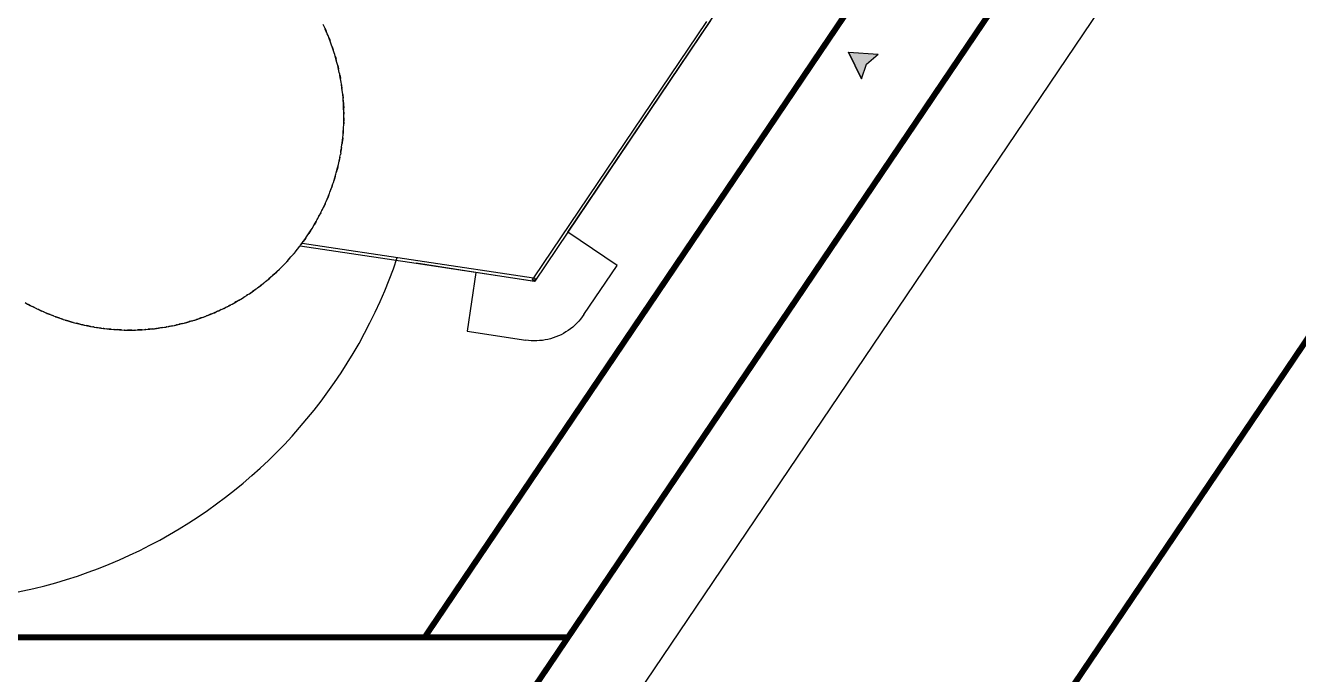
# Model space of a CAD drawing. Header units: millimetres. Extents: x -1966 to 205283, y -140015 to 7000.
# Drawn here: x 23224 to 44648, y -60558 to -49629 of the extents above; entities that cross this region are included whole.
import ezdxf

# ---------------------------------------------------------------- set-up
doc = ezdxf.new("R2010")
doc.units = ezdxf.units.MM
doc.header["$LTSCALE"] = 1000
doc.linetypes.add('DASH', pattern=[0.35, 0.25, -0.1])
doc.linetypes.add('DOTE', pattern=[2.42, 2, -0.2, 0.02, -0.2])
doc.layers.add('总平', color=7, linetype='Continuous')

msp = doc.modelspace()

# ---------------------------------------------------------------- hatches: boundary and pattern name
at = {"layer": '总平'}
h = msp.add_hatch(color=256, dxfattribs=at)
h.dxf.hatch_style = 1
h.paths.add_polyline_path([(37575.1, -50111.2), (37076.3, -50076.3), (37295.5, -50525.7), (37379.7, -50281)])

# ---------------------------------------------------------------- linework, layer by layer
at = {"color": 1, "linetype": 'DOTE', "const_width": 100}
for points in [[(60882.3, -17676.3), (23351.6, -73265)], [(65971.5, -23541.9), (32401, -73265)]]:
    msp.add_lwpolyline(points, dxfattribs=at)
for points in [[(62692.2, -17676.3), (25161.5, -73265)], [(32352.7, -59933), (42385.6, -45072.8)], [(-307.3, -59933), (32352.7, -59933)]]:
    msp.add_lwpolyline(points)
at = {"color": 1, "linetype": 'DASH', "ltscale": 3, "const_width": 100}
msp.add_lwpolyline([(32352.7, -59933), (1637, -59933), (22928.3, -26797.1), (42385.6, -45072.8)], close=True, dxfattribs=at)
msp.add_lwpolyline([(29939.5, -59933), (40908.9, -43685.8)], dxfattribs=at)
msp.add_arc((21379.8, -50785.6), 8555.4, 175.95447, 341.25837)
at = {"layer": '总平'}
for p, q in [((32350.6, -53109.8), (35089.4, -49049.3)), ((28248.4, -49643.9), (28233.7, -49614)), ((28264.7, -49681.4), (28248.4, -49643.9)), ((28264.7, -49681.4), (28284.5, -49724.3)), ((28268.6, -49690.4), (28264.7, -49681.4)), ((28286.9, -49730.3), (28268.6, -49690.4)), ((28302.3, -49767.7), (28268.6, -49690.4)), ((34684.5, -49560.2), (31770.7, -53880)), ((34753.9, -49546.8), (32350.6, -53109.8)), ((28284.5, -49724.3), (28286.9, -49730.3)), ((28289.4, -49735.6), (28286.9, -49730.3)), ((28302.3, -49767.7), (28289.4, -49735.6)), ((28316.3, -49799.8), (28302.3, -49767.7)), ((28329.1, -49833.6), (28316.3, -49799.8)), ((28329.1, -49833.6), (28344.6, -49871.5)), ((28334.5, -49847.8), (28329.1, -49833.6)), ((28348.9, -49883.7), (28334.5, -49847.8)), ((28364.5, -49926.7), (28334.5, -49847.8)), ((28344.6, -49871.5), (28348.9, -49883.7)), ((28353.3, -49894.6), (28348.9, -49883.7)), ((28364.5, -49926.7), (28353.3, -49894.6)), ((28376.7, -49958.8), (28364.5, -49926.7)), ((28386.4, -49988.4), (28376.7, -49958.8)), ((28386.4, -49988.4), (28398.1, -50021.3)), ((28392.8, -50008.2), (28386.4, -49988.4)), ((28403.8, -50039.8), (28392.8, -50008.2)), ((28419, -50088.4), (28392.8, -50008.2)), ((28398.1, -50021.3), (28403.8, -50039.8)), ((28409.6, -50056.4), (28403.8, -50039.8)), ((28419, -50088.4), (28409.6, -50056.4)), ((28429.5, -50120.4), (28419, -50088.4)), ((28436.5, -50145.6), (28429.5, -50120.4)), ((37076.3, -50076.3), (37295.5, -50525.7)), ((37295.5, -50525.7), (37076.3, -50076.3)), ((37076.3, -50076.3), (37575.1, -50111.2)), ((37379.7, -50281), (37575.1, -50111.2)), ((28436.5, -50145.6), (28445, -50173.2)), ((28443.5, -50171.2), (28436.5, -50145.6)), ((28451.5, -50198.4), (28443.5, -50171.2)), ((28465.9, -50252.5), (28443.5, -50171.2)), ((28445, -50173.2), (28451.5, -50198.4)), ((28458.2, -50220.8), (28451.5, -50198.4)), ((28465.9, -50252.5), (28458.2, -50220.8)), ((28474.7, -50284.4), (28465.9, -50252.5)), ((28479.3, -50304.8), (28474.7, -50284.4)), ((28479.3, -50304.8), (28485.1, -50327.1)), ((28486.4, -50336.4), (28479.3, -50304.8)), ((28485.1, -50327.1), (28491.9, -50359)), ((28491.9, -50359), (28486.4, -50336.4)), ((28504.9, -50418.6), (28486.4, -50336.4)), ((37295.5, -50525.7), (37379.7, -50281)), ((28498.8, -50387.2), (28491.9, -50359)), ((28504.9, -50418.6), (28498.8, -50387.2)), ((28512, -50450.3), (28504.9, -50418.6)), ((28514.8, -50465.8), (28512, -50450.3)), ((28514.8, -50465.8), (28518.4, -50482.6)), ((28521.4, -50503.5), (28514.8, -50465.8)), ((28518.4, -50482.6), (28524.9, -50521.5)), ((28524.9, -50521.5), (28521.4, -50503.5)), ((28536, -50586.4), (28521.4, -50503.5)), ((28531.5, -50555.4), (28524.9, -50521.5)), ((28536, -50586.4), (28531.5, -50555.4)), ((28541.5, -50617.7), (28536, -50586.4)), ((28542.9, -50628.2), (28541.5, -50617.7)), ((28542.9, -50628.2), (28544.7, -50639.4)), ((28548.5, -50672), (28542.9, -50628.2)), ((28544.7, -50639.4), (28550.4, -50685.6)), ((28550.4, -50685.6), (28548.5, -50672)), ((28559.1, -50755.6), (28548.5, -50672)), ((28556.2, -50725), (28550.4, -50685.6)), ((28559.1, -50755.6), (28556.2, -50725)), ((28563.1, -50786.4), (28559.1, -50755.6)), ((28563.5, -50791.6), (28563.1, -50786.4)), ((28563.5, -50791.6), (28564.2, -50797.2)), ((28567.5, -50841.6), (28563.5, -50791.6)), ((28564.2, -50797.2), (28568.4, -50851)), ((28568.4, -50851), (28567.5, -50841.6)), ((28574.2, -50925.6), (28567.5, -50841.6)), ((28572.7, -50895.5), (28568.4, -50851)), ((28574.1, -50923.9), (28572.7, -50895.5)), ((28574.1, -50923.9), (28576.6, -50955.7)), ((28574.2, -50925.6), (28574.1, -50923.9)), ((28576.6, -50955.7), (28574.2, -50925.6)), ((28576.6, -50955.7), (28576.6, -50955.8)), ((28576.6, -50955.9), (28576.6, -50955.8)), ((28576.7, -50958.8), (28576.6, -50955.9)), ((28576.7, -50958.8), (28578.7, -51017.5)), ((28578.4, -51011.9), (28576.7, -50958.8)), ((28578.7, -51017.5), (28578.4, -51011.9)), ((28581.2, -51096.1), (28578.4, -51011.9)), ((28581.1, -51066.6), (28578.7, -51017.5)), ((28580.1, -51266.8), (28581.3, -51182.5)), ((28581.2, -51089.4), (28581.1, -51066.6)), ((28581.2, -51089.4), (28582, -51114.7)), ((28581.2, -51096.1), (28581.2, -51089.4)), ((28582, -51120.5), (28581.2, -51096.1)), ((28581.3, -51182.5), (28582.2, -51125.9)), ((28581.3, -51182.5), (28581.4, -51238)), ((28582, -51114.7), (28582, -51120.5)), ((28582.2, -51125.9), (28582, -51120.5)), ((28570.9, -51437.2), (28576, -51355.5)), ((28572.5, -51420.3), (28573.5, -51409.1)), ((28573.5, -51409.1), (28576, -51355.5)), ((28576, -51355.5), (28576.1, -51353.1)), ((28576.1, -51353.1), (28579.7, -51295.9)), ((28579.7, -51295.9), (28579.8, -51285.2)), ((28579.8, -51285.2), (28580.1, -51266.8)), ((28580.4, -51273.7), (28579.8, -51285.2)), ((28580.1, -51266.8), (28580.6, -51255)), ((28580.6, -51255), (28580.4, -51273.7)), ((28580.6, -51255), (28581.4, -51238)), ((28550.6, -51634.7), (28552.9, -51613.7)), ((28556.2, -51590.7), (28552.9, -51613.7)), ((28552.9, -51613.7), (28553.6, -51607)), ((28553.6, -51607), (28562.8, -51523.3)), ((28553.6, -51607), (28556.8, -51585)), ((28556.8, -51585), (28556.2, -51590.7)), ((28556.8, -51585), (28557.5, -51579.7)), ((28562.8, -51523.3), (28557.5, -51579.7)), ((28562.8, -51523.3), (28569.1, -51465.7)), ((28569.1, -51465.7), (28570.1, -51449.7)), ((28571.8, -51432.4), (28570.1, -51449.7)), ((28570.1, -51449.7), (28570.9, -51437.2)), ((28570.9, -51437.2), (28572.5, -51420.3)), ((28572.5, -51420.3), (28571.8, -51432.4)), ((28514.6, -51848.8), (28524.1, -51802.7)), ((28528.4, -51775.8), (28524.1, -51802.7)), ((28528.4, -51775.8), (28541.5, -51692.7)), ((28528.4, -51775.8), (28533.4, -51749.4)), ((28533.4, -51749.4), (28533.5, -51748.8)), ((28533.6, -51748.1), (28533.5, -51748.8)), ((28542.7, -51685.1), (28533.6, -51748.1)), ((28533.6, -51748.1), (28541.5, -51692.7)), ((28541.5, -51692.7), (28542.7, -51685.1)), ((28542.7, -51685.1), (28550.6, -51634.7)), ((28453.9, -52108.9), (28474.8, -52027.3)), ((28464, -52072.2), (28474.8, -52027.3)), ((28467.7, -52059.1), (28464, -52072.2)), ((28479.1, -52010.6), (28467.7, -52059.1)), ((28474.8, -52027.3), (28479.1, -52010.6)), ((28479.1, -52010.6), (28489.7, -51969.2)), ((28489.7, -51969.2), (28495.1, -51943.2)), ((28495.1, -51943.2), (28512.1, -51860.8)), ((28495.1, -51943.2), (28501.2, -51917.7)), ((28501.2, -51917.7), (28502.5, -51911.2)), ((28502.5, -51911.2), (28512.1, -51860.8)), ((28504.1, -51904.3), (28502.5, -51911.2)), ((28514.6, -51848.8), (28504.1, -51904.3)), ((28512.1, -51860.8), (28514.6, -51848.8)), ((28397.5, -52296.5), (28405, -52272.4)), ((28405, -52272.4), (28429.7, -52191.9)), ((28405, -52272.4), (28413.1, -52248.7)), ((28413.1, -52248.7), (28418.2, -52231.2)), ((28418.2, -52231.2), (28429.7, -52191.9)), ((28424.5, -52212.2), (28418.2, -52231.2)), ((28436.3, -52170.3), (28424.5, -52212.2)), ((28429.7, -52191.9), (28436.3, -52170.3)), ((28436.3, -52170.3), (28447.5, -52134)), ((28447.5, -52134), (28453.9, -52108.9)), ((28453.9, -52108.9), (28461.1, -52084.3)), ((28461.1, -52084.3), (28464, -52072.2)), ((28316.2, -52513.8), (28329.2, -52482.5)), ((28329.2, -52482.5), (28318.1, -52511.8)), ((28329.2, -52482.5), (28340, -52456.5)), ((28340, -52456.5), (28348.3, -52433.4)), ((28348.3, -52433.4), (28376.8, -52354.2)), ((28348.3, -52433.4), (28357.3, -52410.7)), ((28357.3, -52410.7), (28365.1, -52388.1)), ((28365.1, -52388.1), (28376.8, -52354.2)), ((28374.6, -52363.1), (28365.1, -52388.1)), ((28386.3, -52327.7), (28374.6, -52363.1)), ((28376.8, -52354.2), (28386.3, -52327.7)), ((28386.3, -52327.7), (28397.5, -52296.5)), ((28212.4, -52746.4), (28248.2, -52670.3)), ((28223, -52725.9), (28237.5, -52694)), ((28255, -52657.8), (28237.5, -52694)), ((28237.5, -52694), (28248.2, -52670.3)), ((28248.2, -52670.3), (28265.1, -52634.5)), ((28265.1, -52634.5), (28255, -52657.8)), ((28265.1, -52634.5), (28274.9, -52613.6)), ((28274.9, -52613.6), (28284.1, -52591.5)), ((28284.1, -52591.5), (28316.2, -52513.8)), ((28284.1, -52591.5), (28293.9, -52569.9)), ((28293.9, -52569.9), (28304.8, -52542.4)), ((28318.1, -52511.8), (28304.8, -52542.4)), ((28304.8, -52542.4), (28316.2, -52513.8)), ((28122.9, -52917.8), (28133.5, -52897.7)), ((28133.5, -52897.7), (28172.8, -52823.5)), ((28133.5, -52897.7), (28144.7, -52878.3)), ((28144.7, -52878.3), (28163.1, -52842.4)), ((28185.6, -52800.8), (28163.1, -52842.4)), ((28163.1, -52842.4), (28172.8, -52823.5)), ((28172.8, -52823.5), (28194.1, -52783.3)), ((28194.1, -52783.3), (28185.6, -52800.8)), ((28194.1, -52783.3), (28202.5, -52767.5)), ((28202.5, -52767.5), (28212.4, -52746.4)), ((28212.4, -52746.4), (28223, -52725.9)), ((27954.6, -53188.4), (28000.7, -53118.2)), ((27966.8, -53171.1), (27993.6, -53129.3)), ((28028.2, -53077), (27993.6, -53129.3)), ((27993.6, -53129.3), (28000.7, -53118.2)), ((28000.7, -53118.2), (28032.2, -53070.3)), ((28032.2, -53070.3), (28028.2, -53077)), ((28032.2, -53070.3), (28036.3, -53064.1)), ((28036.3, -53064.1), (28047.5, -53045.2)), ((28047.5, -53045.2), (28090.3, -52972.9)), ((28047.5, -53045.2), (28059.2, -53026.8)), ((28059.2, -53026.8), (28081.8, -52987.6)), ((28110, -52940.7), (28081.8, -52987.6)), ((28081.8, -52987.6), (28090.3, -52972.9)), ((28090.3, -52972.9), (28116.5, -52928.6)), ((28116.5, -52928.6), (28110, -52940.7)), ((28116.5, -52928.6), (28122.9, -52917.8)), ((32350.6, -53109.8), (31794.5, -53934.2)), ((33179.6, -53669), (32350.6, -53109.8)), ((27801.5, -53395.3), (27842.8, -53343.8)), ((27842.8, -53343.8), (27844.9, -53340.9)), ((27844.9, -53340.9), (27847, -53338)), ((27847, -53338.3), (27844.9, -53340.9)), ((27847, -53338), (27855, -53327)), ((27847, -53338.3), (27847, -53338)), ((27847, -53338.3), (29801.3, -53633.3)), ((27855, -53327), (27904.4, -53259.1)), ((27855, -53327), (27867.7, -53310.8)), ((27867.7, -53310.8), (27880.5, -53292.8)), ((27880.5, -53292.8), (27898.3, -53267.7)), ((27880.5, -53292.8), (31770.7, -53880)), ((27940.5, -53209.7), (27898.3, -53267.7)), ((27898.3, -53267.7), (27904.4, -53259.1)), ((27904.4, -53259.1), (27941.7, -53207.9)), ((27941.7, -53207.9), (27940.5, -53209.7)), ((27941.7, -53207.9), (27942.9, -53206.2)), ((27942.9, -53206.2), (27954.6, -53188.4)), ((27954.6, -53188.4), (27966.8, -53171.1)), ((27637.3, -53588.7), (27692.2, -53526.4)), ((27650, -53575.4), (27692.2, -53526.4)), ((27692.2, -53526.4), (27716.3, -53499.2)), ((27716.3, -53499.2), (27735.6, -53477.3)), ((27734.9, -53478.2), (27716.3, -53499.2)), ((27735.6, -53477.3), (27734.9, -53478.2)), ((27735.6, -53477.3), (27736.4, -53476.4)), ((27736.4, -53476.4), (27738.8, -53473.5)), ((27738.8, -53473.5), (27749, -53460.7)), ((27741.2, -53470.7), (27738.8, -53473.5)), ((27751.2, -53458.2), (27741.2, -53470.7)), ((27749, -53460.7), (27801.5, -53395.3)), ((27749, -53460.7), (27751.2, -53458.2)), ((27751.2, -53458.2), (27762, -53445.7)), ((27762, -53445.7), (27801.5, -53395.3)), ((27394.6, -53829.8), (27455.7, -53772.5)), ((27490.7, -53740.3), (27451.7, -53776.3)), ((27451.7, -53776.3), (27455.7, -53772.5)), ((27455.7, -53772.5), (27497.7, -53733.1)), ((27490.7, -53740.3), (27496.8, -53734)), ((27503.5, -53727.8), (27496.8, -53734)), ((27496.8, -53734), (27497.7, -53733.1)), ((27497.7, -53733.1), (27504.4, -53726.8)), ((27504.4, -53726.8), (27503.5, -53727.8)), ((27504.4, -53726.8), (27505.4, -53725.9)), ((27505.4, -53725.9), (27518.5, -53712.4)), ((27518.5, -53712.4), (27576.7, -53652.4)), ((27518.5, -53712.4), (27531.9, -53699.6)), ((27531.9, -53699.6), (27576.7, -53652.4)), ((27576.9, -53652.3), (27576.7, -53652.4)), ((27576.9, -53652.3), (27619.8, -53608.1)), ((27616.1, -53612.3), (27576.9, -53652.3)), ((27619.8, -53608.1), (27616.1, -53612.3)), ((27619.8, -53608.1), (27623.9, -53603.9)), ((27623.9, -53603.9), (27624.6, -53603)), ((27624.6, -53603), (27636.7, -53589.3)), ((27625.4, -53602.2), (27624.6, -53603)), ((27636.7, -53589.3), (27625.4, -53602.2)), ((27636.7, -53589.3), (27637.3, -53588.7)), ((27637.3, -53588.7), (27650, -53575.4)), ((29801.3, -53633.3), (31794.5, -53934.2)), ((30803, -53787.1), (29801.3, -53633.3)), ((32620.4, -54498), (33179.6, -53669)), ((27221.5, -53976.8), (27184.6, -54004.8)), ((27196.9, -53995), (27236, -53964.8)), ((27221.5, -53976.8), (27231.4, -53968.6)), ((27241.9, -53960.6), (27231.4, -53968.6)), ((27231.4, -53968.6), (27236, -53964.8)), ((27236, -53964.8), (27246.7, -53956.5)), ((27246.7, -53956.5), (27241.9, -53960.6)), ((27246.7, -53956.5), (27251.9, -53952.5)), ((27251.9, -53952.5), (27265.2, -53941.1)), ((27265.2, -53941.1), (27328.9, -53886.8)), ((27265.2, -53941.1), (27278.8, -53930.4)), ((27278.8, -53930.4), (27320.8, -53893.9)), ((27359.1, -53861.9), (27320.8, -53893.9)), ((27320.8, -53893.9), (27328.9, -53886.8)), ((27328.9, -53886.8), (27369.6, -53852.1)), ((27359.1, -53861.9), (27367, -53854.6)), ((27375.5, -53847.4), (27367, -53854.6)), ((27367, -53854.6), (27369.6, -53852.1)), ((27369.6, -53852.1), (27378.3, -53844.7)), ((27378.3, -53844.7), (27375.5, -53847.4)), ((27378.3, -53844.7), (27381.3, -53842.2)), ((27381.3, -53842.2), (27394.6, -53829.8)), ((27394.6, -53829.8), (27408.1, -53818)), ((27408.1, -53818), (27451.7, -53776.3)), ((30803, -53787.1), (30654.2, -54776)), ((31791.4, -53938.8), (30803, -53787.1)), ((31770.7, -53880), (31753.1, -53906.2)), ((31794.5, -53934.2), (31753.1, -53906.2)), ((31770.7, -53880), (31802, -53884.7)), ((31791.4, -53938.8), (31790.1, -53938.6)), ((31794.5, -53934.2), (31791.4, -53938.8)), ((31794.5, -53934.2), (31802, -53884.7)), ((26847.5, -54236.7), (26918.1, -54192.1)), ((26930.3, -54185.5), (26896.7, -54205.9)), ((26896.7, -54205.9), (26918.1, -54192.1)), ((26918.1, -54192.1), (26953, -54170)), ((26930.3, -54185.5), (26944.2, -54176)), ((26958.9, -54166.8), (26944.2, -54176)), ((26944.2, -54176), (26953, -54170)), ((26953, -54170), (26968.2, -54160.4)), ((26968.2, -54160.4), (26958.9, -54166.8)), ((26968.2, -54160.4), (26978.1, -54154.1)), ((26978.1, -54154.1), (26991.4, -54144.8)), ((26991.4, -54144.8), (27059.9, -54096.9)), ((26991.4, -54144.8), (27004.9, -54136.2)), ((27004.9, -54136.2), (27043.1, -54108.8)), ((27078.5, -54084.8), (27043.1, -54108.8)), ((27043.1, -54108.8), (27059.9, -54096.9)), ((27059.9, -54096.9), (27097, -54070.8)), ((27078.5, -54084.8), (27090.4, -54075.8)), ((27102.9, -54067.2), (27090.4, -54075.8)), ((27090.4, -54075.8), (27097, -54070.8)), ((27097, -54070.8), (27109.9, -54061.8)), ((27109.9, -54061.8), (27102.9, -54067.2)), ((27109.9, -54061.8), (27117.4, -54056.5)), ((27117.4, -54056.5), (27130.7, -54046.2)), ((27130.7, -54046.2), (27196.9, -53995)), ((27130.7, -54046.2), (27144.3, -54036.5)), ((27144.3, -54036.5), (27184.6, -54004.8)), ((27184.6, -54004.8), (27196.9, -53995)), ((23219.4, -54295.9), (23259.8, -54319.2)), ((23259.8, -54319.2), (23260.9, -54319.8)), ((23260.9, -54319.8), (23262, -54320.4)), ((23260.9, -54319.8), (23276.8, -54328)), ((23262, -54320.4), (23276.8, -54328)), ((23290.9, -54335.9), (23276.8, -54328)), ((23276.8, -54328), (23303, -54341.4)), ((23316, -54348.5), (23290.9, -54335.9)), ((23303, -54341.4), (23316, -54348.5)), ((23303, -54341.4), (23374, -54377.9)), ((23316, -54348.5), (23339.9, -54361.5)), ((23374, -54377.9), (23339.9, -54361.5)), ((23374, -54377.9), (23411, -54397)), ((23411, -54397), (23412.7, -54397.8)), ((23412.7, -54397.8), (23414.4, -54398.7)), ((23412.7, -54397.8), (23460.3, -54419.5)), ((23414.4, -54398.7), (23431.3, -54406.4)), ((23447.5, -54414.4), (23431.3, -54406.4)), ((23431.3, -54406.4), (23460.3, -54419.5)), ((23475.1, -54426.7), (23447.5, -54414.4)), ((26494.3, -54424.2), (26517.1, -54414)), ((26517.1, -54414), (26500.3, -54422.3)), ((26517.1, -54414), (26534.9, -54406)), ((26534.9, -54406), (26547.6, -54399.6)), ((26547.6, -54399.6), (26622, -54361.8)), ((26547.6, -54399.6), (26560.4, -54393.7)), ((26560.4, -54393.7), (26590.9, -54377.9)), ((26590.9, -54377.9), (26622, -54361.8)), ((26619.7, -54364.1), (26590.9, -54377.9)), ((26619.7, -54364.1), (26638, -54354.2)), ((26622, -54361.8), (26651.3, -54346.9)), ((26657.3, -54344.6), (26638, -54354.2)), ((26638, -54354.2), (26651.3, -54346.9)), ((26651.3, -54346.9), (26671.5, -54336.7)), ((26671.5, -54336.7), (26657.3, -54344.6)), ((26671.5, -54336.7), (26686.6, -54329.1)), ((26686.6, -54329.1), (26699.5, -54321.7)), ((26699.5, -54321.7), (26772.1, -54280.5)), ((26699.5, -54321.7), (26712.6, -54314.9)), ((26712.6, -54314.9), (26745.9, -54295.6)), ((26777.2, -54278.7), (26745.9, -54295.6)), ((26745.9, -54295.6), (26772.1, -54280.5)), ((26772.1, -54280.5), (26804.3, -54262.1)), ((26777.2, -54278.7), (26793.3, -54268.9)), ((26810.2, -54259.4), (26793.3, -54268.9)), ((26793.3, -54268.9), (26804.3, -54262.1)), ((26804.3, -54262.1), (26822, -54252.1)), ((26822, -54252.1), (26810.2, -54259.4)), ((26822, -54252.1), (26834.4, -54245)), ((26834.4, -54245), (26847.5, -54236.7)), ((26847.5, -54236.7), (26860.9, -54229)), ((26860.9, -54229), (26896.7, -54205.9)), ((23460.3, -54419.5), (23475.1, -54426.7)), ((23460.3, -54419.5), (23532.3, -54452.4)), ((23475.1, -54426.7), (23501.4, -54439.3)), ((23532.3, -54452.4), (23501.4, -54439.3)), ((23532.3, -54452.4), (23565.7, -54467.6)), ((23565.7, -54467.6), (23568.1, -54468.5)), ((23568.1, -54468.5), (23570.4, -54469.6)), ((23568.1, -54468.5), (23621.3, -54489.9)), ((23570.4, -54469.6), (23589.4, -54477.2)), ((23607.6, -54485.2), (23589.4, -54477.2)), ((23589.4, -54477.2), (23621.3, -54489.9)), ((23637.8, -54496.8), (23607.6, -54485.2)), ((23621.3, -54489.9), (23637.8, -54496.8)), ((23621.3, -54489.9), (23638.5, -54496.7)), ((23637.8, -54496.8), (23666.5, -54508.9)), ((23638.5, -54496.7), (23694, -54519)), ((23694, -54519), (23666.5, -54508.9)), ((23694, -54519), (23723.5, -54530.8)), ((23723.5, -54530.8), (23726.6, -54531.8)), ((23726.6, -54531.8), (23729.6, -54533)), ((23726.6, -54531.8), (23785.7, -54552.3)), ((23729.6, -54533), (23750.8, -54540.3)), ((23771.1, -54548.1), (23750.8, -54540.3)), ((23750.8, -54540.3), (23785.7, -54552.3)), ((23803.7, -54558.9), (23771.1, -54548.1)), ((23785.7, -54552.3), (23803.7, -54558.9)), ((23785.7, -54552.3), (23799.9, -54557.2)), ((23799.9, -54557.2), (23858.8, -54577.6)), ((23803.7, -54558.9), (23834.9, -54570.3)), ((23858.8, -54577.6), (23834.9, -54570.3)), ((23858.8, -54577.6), (23884.2, -54586.5)), ((23884.2, -54586.5), (23888, -54587.6)), ((23888, -54587.6), (23891.6, -54588.8)), ((23888, -54587.6), (23953, -54606.7)), ((23891.6, -54588.8), (23915, -54595.6)), ((23937.4, -54603), (23915, -54595.6)), ((23915, -54595.6), (23953, -54606.7)), ((23972.6, -54612.8), (23937.4, -54603)), ((23953, -54606.7), (23972.6, -54612.8)), ((23953, -54606.7), (23963.5, -54609.8)), ((23963.5, -54609.8), (24026.1, -54628.2)), ((23972.6, -54612.8), (24006.1, -54623.1)), ((24026.1, -54628.2), (24006.1, -54623.1)), ((24026.1, -54628.2), (24047.4, -54634.5)), ((25908.4, -54636.6), (25988, -54613.7)), ((25919.6, -54633.9), (25936.7, -54628.8)), ((25936.7, -54628.8), (25988, -54613.7)), ((25953.1, -54624.7), (25936.7, -54628.8)), ((25953.1, -54624.7), (25980.6, -54616.2)), ((26009.4, -54608.4), (25980.6, -54616.2)), ((25980.6, -54616.2), (26002.7, -54609.4)), ((25988, -54613.7), (26002.7, -54609.4)), ((26002.7, -54609.4), (26034.3, -54600.3)), ((26034.3, -54600.3), (26009.4, -54608.4)), ((26034.3, -54600.3), (26060.6, -54592.8)), ((26060.6, -54592.8), (26072.2, -54588.8)), ((26072.2, -54588.8), (26150.9, -54562)), ((26072.2, -54588.8), (26083.9, -54585.3)), ((26083.9, -54585.3), (26104.6, -54578.1)), ((26104.6, -54578.1), (26150.9, -54562)), ((26124.4, -54572.1), (26104.6, -54578.1)), ((26124.4, -54572.1), (26149.6, -54562.9)), ((26176, -54554.4), (26149.6, -54562.9)), ((26149.6, -54562.9), (26169.7, -54555.6)), ((26150.9, -54562), (26169.7, -54555.6)), ((26169.7, -54555.6), (26198.2, -54546)), ((26198.2, -54546), (26176, -54554.4)), ((26198.2, -54546), (26221.6, -54538)), ((26221.6, -54538), (26233.6, -54533.3)), ((26233.6, -54533.3), (26311, -54502.8)), ((26233.6, -54533.3), (26245.7, -54529)), ((26245.7, -54529), (26269.9, -54519.3)), ((26269.9, -54519.3), (26311, -54502.8)), ((26292.8, -54511), (26269.9, -54519.3)), ((26292.8, -54511), (26315.8, -54501.4)), ((26311, -54502.8), (26333.6, -54493.9)), ((26339.8, -54492.3), (26315.8, -54501.4)), ((26315.8, -54501.4), (26333.6, -54493.9)), ((26333.6, -54493.9), (26359.2, -54483.8)), ((26359.2, -54483.8), (26339.8, -54492.3)), ((26359.2, -54483.8), (26379.8, -54475.7)), ((26379.8, -54475.7), (26392.2, -54470.1)), ((26392.2, -54470.1), (26468.2, -54436)), ((26392.2, -54470.1), (26404.7, -54465.1)), ((26404.7, -54465.1), (26432.1, -54452.5)), ((26432.1, -54452.5), (26468.2, -54436)), ((26458.1, -54441.6), (26432.1, -54452.5)), ((26458.1, -54441.6), (26478.7, -54431.7)), ((26468.2, -54436), (26494.3, -54424.2)), ((26500.3, -54422.3), (26478.7, -54431.7)), ((26478.7, -54431.7), (26494.3, -54424.2)), ((32534, -54609.1), (32501.8, -54643.3)), ((32564.5, -54573.5), (32534, -54609.1)), ((32593.4, -54536.4), (32564.5, -54573.5)), ((32620.4, -54498), (32593.4, -54536.4)), ((24047.4, -54634.5), (24051.8, -54635.6)), ((24051.8, -54635.6), (24056.1, -54636.8)), ((24051.8, -54635.6), (24123.1, -54653)), ((24056.1, -54636.8), (24081.6, -54643)), ((24106.2, -54649.8), (24081.6, -54643)), ((24081.6, -54643), (24123.1, -54653)), ((24143.8, -54658.3), (24106.2, -54649.8)), ((24123.1, -54653), (24143.8, -54658.3)), ((24123.1, -54653), (24129.1, -54654.4)), ((24129.1, -54654.4), (24195.7, -54670.7)), ((24143.8, -54658.3), (24179.8, -54667.4)), ((24195.7, -54670.7), (24179.8, -54667.4)), ((24195.7, -54670.7), (24212.6, -54674.8)), ((24212.6, -54674.8), (24217.7, -54675.8)), ((24217.7, -54675.8), (24222.6, -54677)), ((24217.7, -54675.8), (24295.6, -54690.9)), ((24222.6, -54677), (24250.4, -54682.3)), ((24277, -54688.3), (24250.4, -54682.3)), ((24250.4, -54682.3), (24295.6, -54690.9)), ((24317.1, -54695.3), (24277, -54688.3)), ((24296.5, -54691.1), (24295.6, -54690.9)), ((24296.5, -54691.1), (24317.1, -54695.3)), ((24296.5, -54691.1), (24367.1, -54704.8)), ((24317.1, -54695.3), (24355.4, -54703)), ((24367.1, -54704.8), (24355.4, -54703)), ((24367.1, -54704.8), (24379.5, -54707.2)), ((24379.5, -54707.2), (24385.3, -54708)), ((24385.3, -54708), (24390.9, -54709.1)), ((24385.3, -54708), (24465.2, -54719.7)), ((24390.9, -54709.1), (24420.8, -54713.4)), ((24449.5, -54718.4), (24420.8, -54713.4)), ((24420.8, -54713.4), (24465.2, -54719.7)), ((24492, -54723.7), (24449.5, -54718.4)), ((24465.2, -54719.7), (24473.7, -54720.9)), ((24473.7, -54720.9), (24492, -54723.7)), ((24473.7, -54720.9), (24540, -54730.6)), ((24492, -54723.7), (24532.6, -54729.8)), ((24540, -54730.6), (24532.6, -54729.8)), ((24540, -54730.6), (24547.8, -54731.7)), ((24547.8, -54731.7), (24554.2, -54732.3)), ((24554.2, -54732.3), (24560.6, -54733.2)), ((24554.2, -54732.3), (24635.1, -54740.2)), ((24560.6, -54733.2), (24592.5, -54736.2)), ((24623.3, -54740.1), (24592.5, -54736.2)), ((24592.5, -54736.2), (24635.1, -54740.2)), ((24668.1, -54743.5), (24623.3, -54740.1)), ((24635.1, -54740.2), (24664.1, -54743.1)), ((24664.1, -54743.1), (24668.1, -54743.5)), ((24668.1, -54743.5), (24710.9, -54747.8)), ((24668.1, -54743.5), (24713.9, -54747.9)), ((24713.9, -54747.9), (24710.9, -54747.8)), ((24713.9, -54747.9), (24717, -54748.2)), ((24717, -54748.2), (24724.1, -54748.6)), ((24724.1, -54748.6), (24731.2, -54749.3)), ((24724.1, -54748.6), (24805.7, -54752.7)), ((24731.2, -54749.3), (24765.2, -54750.8)), ((24797.9, -54753.3), (24765.2, -54750.8)), ((24765.2, -54750.8), (24805.7, -54752.7)), ((24841.1, -54754.5), (24797.9, -54753.3)), ((24805.7, -54752.7), (24841.1, -54754.5)), ((24841.1, -54754.5), (24886.9, -54756.8)), ((24886.9, -54756.8), (24888.4, -54756.8)), ((24889.9, -54756.8), (24888.4, -54756.8)), ((24888.4, -54756.8), (24894.6, -54756.8)), ((24896, -54756.8), (24889.9, -54756.8)), ((24894.6, -54756.8), (24896, -54756.8)), ((24894.6, -54756.8), (24976.5, -54757)), ((24896, -54756.8), (24902.3, -54757.1)), ((24902.3, -54757.1), (24938.3, -54757.1)), ((24938.3, -54757.1), (24976.5, -54757)), ((24973, -54758), (24938.3, -54757.1)), ((25013.8, -54757.1), (24973, -54758)), ((24976.5, -54757), (25013.8, -54757.1)), ((25013.8, -54757.1), (25056.9, -54757.2)), ((25056.9, -54757.2), (25063.2, -54757)), ((25063.2, -54757), (25065.3, -54756.9)), ((25069.1, -54757), (25063.2, -54757)), ((25065.3, -54756.9), (25147.4, -54753.2)), ((25065.3, -54756.9), (25071.3, -54756.9)), ((25071.3, -54756.9), (25069.1, -54757)), ((25071.3, -54756.9), (25073.7, -54756.9)), ((25073.7, -54756.9), (25111.6, -54755)), ((25111.6, -54755), (25147.4, -54753.2)), ((25148.1, -54754.2), (25111.6, -54755)), ((25147.4, -54753.2), (25186.4, -54751.5)), ((25186.4, -54751.5), (25148.1, -54754.2)), ((25186.4, -54751.5), (25226.8, -54749.7)), ((25226.8, -54749.7), (25235.9, -54748.9)), ((25235.9, -54748.9), (25317.8, -54741.3)), ((25235.9, -54748.9), (25244.8, -54748.4)), ((25244.8, -54748.4), (25246.5, -54748.3)), ((25246.5, -54748.3), (25284.6, -54744.6)), ((25248.1, -54748.2), (25246.5, -54748.3)), ((25248.1, -54748.2), (25284.6, -54744.6)), ((25284.6, -54744.6), (25286, -54744.4)), ((25286, -54744.4), (25317.8, -54741.3)), ((25322.8, -54741.9), (25286, -54744.4)), ((25317.8, -54741.3), (25358.5, -54737.6)), ((25358.5, -54737.6), (25322.8, -54741.9)), ((25358.5, -54737.6), (25396.2, -54734.2)), ((25396.2, -54734.2), (25405.8, -54732.8)), ((25405.8, -54732.8), (25484.9, -54721.8)), ((25405.8, -54732.8), (25415.4, -54731.9)), ((25415.4, -54731.9), (25421, -54731.1)), ((25421, -54731.1), (25484.9, -54721.8)), ((25426.4, -54730.5), (25421, -54731.1)), ((25426.4, -54730.5), (25460.8, -54725.4)), ((25496.7, -54721.1), (25460.8, -54725.4)), ((25460.8, -54725.4), (25484.9, -54721.8)), ((25484.9, -54721.8), (25487.5, -54721.4)), ((25487.5, -54721.4), (25529.7, -54715.5)), ((25529.7, -54715.5), (25496.7, -54721.1)), ((25529.7, -54715.5), (25564.6, -54710.6)), ((25564.6, -54710.6), (25574.8, -54708.7)), ((25574.8, -54708.7), (25656.1, -54693.4)), ((25574.8, -54708.7), (25584.9, -54707.2)), ((25584.9, -54707.2), (25594.5, -54705.4)), ((25594.5, -54705.4), (25656.1, -54693.4)), ((25603.6, -54704), (25594.5, -54705.4)), ((25603.6, -54704), (25635.8, -54697.5)), ((25669.3, -54691.9), (25635.8, -54697.5)), ((25635.8, -54697.5), (25661, -54692.5)), ((25656.1, -54693.4), (25661, -54692.5)), ((25661, -54692.5), (25699.7, -54685.2)), ((25699.7, -54685.2), (25669.3, -54691.9)), ((25699.7, -54685.2), (25731.7, -54679.2)), ((25731.7, -54679.2), (25742.4, -54676.6)), ((25742.4, -54676.6), (25823, -54657.5)), ((25742.4, -54676.6), (25753.1, -54674.5)), ((25753.1, -54674.5), (25766.5, -54671.3)), ((25766.5, -54671.3), (25823, -54657.5)), ((25779.3, -54668.7), (25766.5, -54671.3)), ((25779.3, -54668.7), (25809.2, -54661.1)), ((25840.4, -54654.3), (25809.2, -54661.1)), ((25809.2, -54661.1), (25833.1, -54655.1)), ((25823, -54657.5), (25833.1, -54655.1)), ((25833.1, -54655.1), (25868, -54646.8)), ((25868, -54646.8), (25840.4, -54654.3)), ((25868, -54646.8), (25897.2, -54639.8)), ((25897.2, -54639.8), (25908.4, -54636.6)), ((25908.4, -54636.6), (25919.6, -54633.9)), ((30654.2, -54776), (31642.6, -54927.7)), ((32236.6, -54835.2), (32194.1, -54855.1)), ((32278.2, -54813.3), (32236.6, -54835.2)), ((32318.6, -54789.5), (32278.2, -54813.3)), ((32357.9, -54763.8), (32318.6, -54789.5)), ((32396, -54736.3), (32357.9, -54763.8)), ((32432.7, -54707), (32396, -54736.3)), ((32468, -54676), (32432.7, -54707)), ((32501.8, -54643.3), (32468, -54676)), ((31689.2, -54933.7), (31642.6, -54927.7)), ((31736, -54937.5), (31689.2, -54933.7)), ((31783, -54939.2), (31736, -54937.5)), ((31829.9, -54938.6), (31783, -54939.2)), ((31876.8, -54935.7), (31829.9, -54938.6)), ((31923.5, -54930.7), (31876.8, -54935.7)), ((31969.9, -54923.5), (31923.5, -54930.7)), ((32016, -54914.1), (31969.9, -54923.5)), ((32061.5, -54902.5), (32016, -54914.1)), ((32106.4, -54888.8), (32061.5, -54902.5)), ((32150.6, -54873), (32106.4, -54888.8)), ((32194.1, -54855.1), (32150.6, -54873))]:
    msp.add_line(p, q, dxfattribs=at)

doc.saveas('drawing.dxf')
